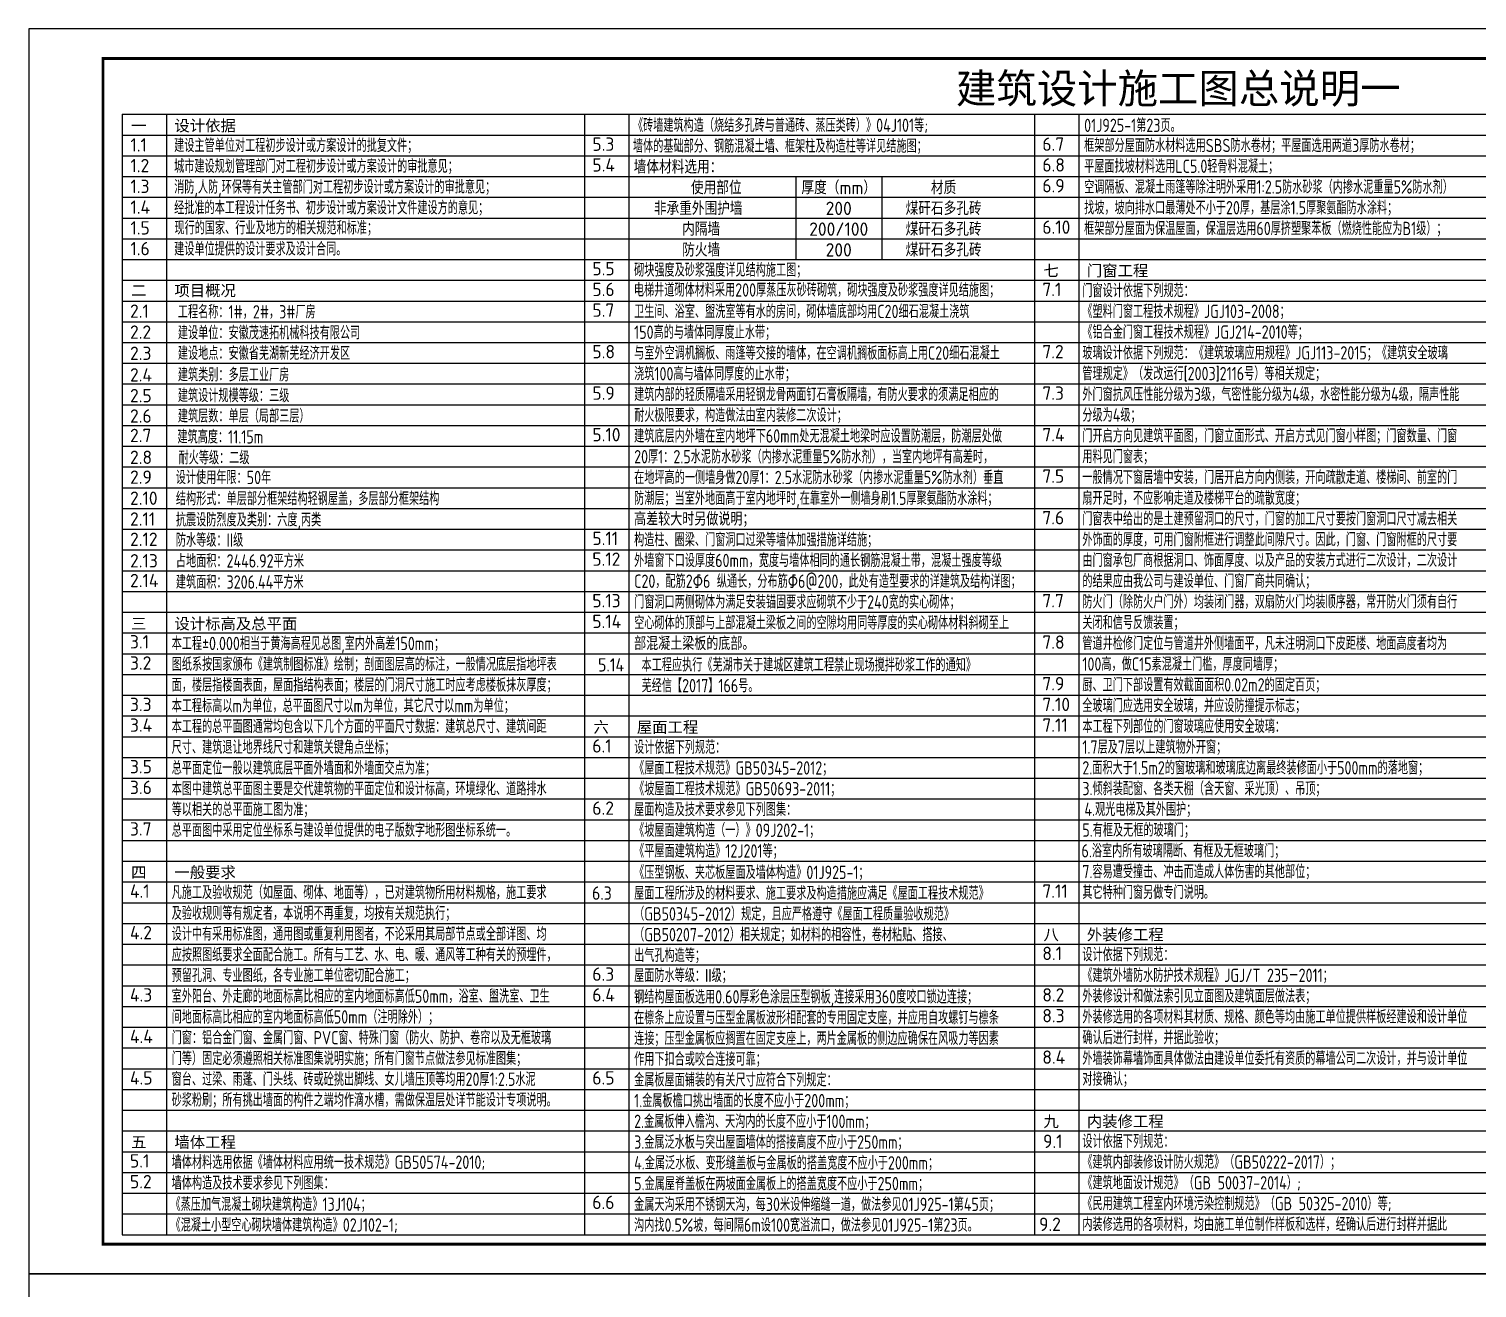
# Model space of a CAD drawing. Extents: x 5412679 to 5683609, y 301830 to 763830.
# Drawn here: x 5412679 to 5461555, y 721355 to 763830 of the extents above; entities that cross this region are included whole.
import ezdxf
from ezdxf.enums import TextEntityAlignment as Align

# ---------------------------------------------------------------- set-up
doc = ezdxf.new("R2010")
doc.units = 0
doc.header["$LTSCALE"] = 1000
doc.header["$MEASUREMENT"] = 0
for name, color, linetype in [('PUB_TEXT', 7, 'Continuous'), ('PUB_TITLE', 4, 'Continuous'), ('图框', 7, 'Continuous'), ('玻璃', 155, 'Continuous')]:
    doc.layers.add(name, color=color, linetype=linetype)
doc.styles.add('-黑体', font='simhei.ttf')
doc.styles.add('TSSD_REIN', font='TSSDENG', dxfattribs={"width": 0.8, "bigfont": 'TSSDCHN'})

msp = doc.modelspace()

# ---------------------------------------------------------------- linework, layer by layer
at = {"layer": 'PUB_TITLE', "linetype": 'ByBlock'}
for points in [[(5412679, 721830), (5486979, 721830), (5486979, 763830), (5412679, 763830)], [(5412679, 679830), (5486979, 679830), (5486979, 721830), (5412679, 721830)]]:
    msp.add_lwpolyline(points, close=True, dxfattribs=at)
at = {"layer": 'PUB_TITLE', "linetype": 'ByBlock', "const_width": 100}
msp.add_lwpolyline([(5415179, 722830), (5485979, 722830), (5485979, 762830), (5415179, 762830)], close=True, dxfattribs=at)
at = {"layer": '图框', "color": 147}
for p, q in [((5415820, 760953), (5478491, 760953)), ((5415820, 760953), (5415820, 723153)), ((5417320, 760953), (5417320, 723153)), ((5431428, 760953), (5431428, 723153)), ((5432928, 760953), (5432928, 723153)), ((5446618, 760953), (5446618, 723153)), ((5448118, 760953), (5448118, 723153)), ((5415820, 760253), (5478491, 760253)), ((5415820, 759553), (5478491, 759553)), ((5415820, 758853), (5478491, 758853)), ((5415820, 758153), (5478491, 758153)), ((5415820, 757453), (5478491, 757453)), ((5415820, 756753), (5478491, 756753)), ((5415820, 756053), (5478491, 756053)), ((5415820, 755353), (5478491, 755353)), ((5415820, 754653), (5478491, 754653)), ((5415820, 753953), (5478491, 753953)), ((5415820, 753253), (5478491, 753253)), ((5415820, 752553), (5478491, 752553)), ((5415820, 751853), (5478491, 751853)), ((5415820, 751153), (5478491, 751153)), ((5415820, 750453), (5478491, 750453)), ((5415820, 749753), (5478491, 749753)), ((5415820, 749053), (5478491, 749053)), ((5415820, 748353), (5478491, 748353)), ((5415820, 747653), (5478491, 747653)), ((5415820, 746953), (5478491, 746953)), ((5415820, 746253), (5478491, 746253)), ((5415820, 745553), (5478491, 745553)), ((5415820, 744853), (5478491, 744853)), ((5415820, 744153), (5478491, 744153)), ((5415820, 743453), (5478491, 743453)), ((5415820, 742753), (5478491, 742753)), ((5415820, 742053), (5478491, 742053)), ((5415820, 741353), (5478491, 741353)), ((5415820, 740653), (5478491, 740653)), ((5415820, 739953), (5478491, 739953)), ((5415820, 739253), (5478491, 739253)), ((5415820, 738553), (5478491, 738553)), ((5415820, 737853), (5478491, 737853)), ((5415820, 737153), (5478491, 737153)), ((5415820, 736453), (5478491, 736453)), ((5415820, 735753), (5478491, 735753)), ((5415820, 735053), (5478491, 735053)), ((5415820, 734353), (5478491, 734353)), ((5415820, 733653), (5478491, 733653)), ((5415820, 732953), (5478491, 732953)), ((5415820, 732253), (5478491, 732253)), ((5415820, 731553), (5478491, 731553)), ((5415820, 730853), (5478491, 730853)), ((5415820, 730153), (5478491, 730153)), ((5415820, 729453), (5478491, 729453)), ((5415820, 728753), (5478491, 728753)), ((5415820, 728053), (5478491, 728053)), ((5415820, 727353), (5478491, 727353)), ((5415820, 726653), (5478491, 726653)), ((5415820, 725953), (5478491, 725953)), ((5415820, 725253), (5478491, 725253)), ((5415820, 724553), (5478491, 724553)), ((5415820, 723853), (5478491, 723853)), ((5415820, 723153), (5478491, 723153))]:
    msp.add_line(p, q, dxfattribs=at)
at = {"layer": '玻璃', "ltscale": 5}
for p, q in [((5438558, 758853), (5438558, 756053)), ((5441467, 758853), (5441467, 756053))]:
    msp.add_line(p, q, dxfattribs=at)

# ---------------------------------------------------------------- texts
at = {"layer": 'PUB_TEXT', "color": 4, "style": '-黑体'}
msp.add_text('建筑设计施工图总说明一', height=1000, dxfattribs=at).set_placement((5451470, 761841), align=Align.MIDDLE)
at = {"layer": 'PUB_TEXT'}
for s, height, style, p in [('一', 380, '-黑体', (5416127, 760380)), ('设计依据', 380, '-黑体', (5417589, 760380)), ('1.1', 450, 'TSSD_REIN', (5416104, 759694)), ('5.3', 450, 'TSSD_REIN', (5431697, 759719)), ('6.7', 450, 'TSSD_REIN', (5446883, 759719)), ('1.2', 450, 'TSSD_REIN', (5416104, 758996)), ('5.4', 450, 'TSSD_REIN', (5431697, 759019)), ('墙体材料选用：', 450, 'TSSD_REIN', (5433091, 758953)), ('6.8', 450, 'TSSD_REIN', (5446883, 759019)), ('1.3', 450, 'TSSD_REIN', (5416104, 758296)), ('6.9', 450, 'TSSD_REIN', (5446883, 758319)), ('1.4', 450, 'TSSD_REIN', (5416104, 757596)), ('非承重外围护墙', 450, 'TSSD_REIN', (5433771, 757553)), ('1.5', 450, 'TSSD_REIN', (5416104, 756896)), ('内隔墙', 450, 'TSSD_REIN', (5434726, 756853)), ('6.10', 450, 'TSSD_REIN', (5446883, 756919)), ('1.6', 450, 'TSSD_REIN', (5416104, 756196)), ('防火墙', 450, 'TSSD_REIN', (5434726, 756153)), ('5.5', 450, 'TSSD_REIN', (5431697, 755519)), ('七', 380, '-黑体', (5446921, 755488)), ('门窗工程', 380, '-黑体', (5448386, 755488)), ('二', 380, '-黑体', (5416127, 754819)), ('项目概况', 380, '-黑体', (5417589, 754819)), ('5.6', 450, 'TSSD_REIN', (5431697, 754819)), ('7.1', 450, 'TSSD_REIN', (5446883, 754819)), ('2.1', 450, 'TSSD_REIN', (5416091, 754086)), ('5.7', 450, 'TSSD_REIN', (5431697, 754119)), ('2.2', 450, 'TSSD_REIN', (5416091, 753379)), ('2.3', 450, 'TSSD_REIN', (5416091, 752664)), ('5.8', 450, 'TSSD_REIN', (5431697, 752719)), ('7.2', 450, 'TSSD_REIN', (5446883, 752719)), ('2.4', 450, 'TSSD_REIN', (5416091, 751936)), ('5.9', 450, 'TSSD_REIN', (5431697, 751319)), ('7.3', 450, 'TSSD_REIN', (5446883, 751319)), ('2.5', 450, 'TSSD_REIN', (5416091, 751236)), ('2.6', 450, 'TSSD_REIN', (5416091, 750548)), ('2.7', 450, 'TSSD_REIN', (5416091, 749892)), ('5.10', 450, 'TSSD_REIN', (5431697, 749919)), ('7.4', 450, 'TSSD_REIN', (5446883, 749919)), ('2.8', 450, 'TSSD_REIN', (5416091, 749155)), ('2.9', 450, 'TSSD_REIN', (5416092, 748486)), ('7.5', 450, 'TSSD_REIN', (5446883, 748519)), ('2.10', 450, 'TSSD_REIN', (5416092, 747776)), ('2.11', 450, 'TSSD_REIN', (5416092, 747073)), ('7.6', 450, 'TSSD_REIN', (5446883, 747119)), ('2.12', 450, 'TSSD_REIN', (5416092, 746390)), ('5.11', 450, 'TSSD_REIN', (5431697, 746419)), ('2.13', 450, 'TSSD_REIN', (5416092, 745664)), ('5.12', 450, 'TSSD_REIN', (5431694, 745719)), ('2.14', 450, 'TSSD_REIN', (5416092, 744998)), ('5.13', 450, 'TSSD_REIN', (5431694, 744319)), ('7.7', 450, 'TSSD_REIN', (5446883, 744319)), ('三', 380, '-黑体', (5416127, 743578)), ('设计标高及总平面', 380, '-黑体', (5417589, 743578)), ('5.14', 450, 'TSSD_REIN', (5431694, 743619)), ('3.1', 450, 'TSSD_REIN', (5416089, 742931)), ('7.8', 450, 'TSSD_REIN', (5446883, 742919)), ('3.2', 450, 'TSSD_REIN', (5416089, 742216)), ('7.9', 450, 'TSSD_REIN', (5446883, 741519)), ('3.3', 450, 'TSSD_REIN', (5416089, 740819)), ('7.10', 450, 'TSSD_REIN', (5446883, 740819)), ('3.4', 450, 'TSSD_REIN', (5416089, 740119)), ('六', 380, '-黑体', (5431732, 740088)), ('屋面工程', 380, '-黑体', (5433197, 740088)), ('7.11', 450, 'TSSD_REIN', (5446883, 740119)), ('6.1', 450, 'TSSD_REIN', (5431694, 739419)), ('3.5', 450, 'TSSD_REIN', (5416089, 738719)), ('3.6', 450, 'TSSD_REIN', (5416089, 738019)), ('6.2', 450, 'TSSD_REIN', (5431694, 737319)), ('3.7', 450, 'TSSD_REIN', (5416089, 736619)), ('一般要求', 380, '-黑体', (5417589, 735188)), ('四', 380, '-黑体', (5416127, 735188)), ('4.1', 450, 'TSSD_REIN', (5416089, 734519)), ('7.11', 450, 'TSSD_REIN', (5446883, 734519)), ('4.2', 450, 'TSSD_REIN', (5416089, 733119)), ('八', 380, '-黑体', (5446921, 733088)), ('外装修工程', 380, '-黑体', (5448386, 733088)), ('8.1', 450, 'TSSD_REIN', (5446883, 732419)), ('6.3', 450, 'TSSD_REIN', (5431694, 731719)), ('4.3', 450, 'TSSD_REIN', (5416089, 731019)), ('6.4', 450, 'TSSD_REIN', (5431694, 731019)), ('8.2', 450, 'TSSD_REIN', (5446883, 731019)), ('8.3', 450, 'TSSD_REIN', (5446883, 730319)), ('4.4', 450, 'TSSD_REIN', (5416089, 729619)), ('8.4', 450, 'TSSD_REIN', (5446883, 728919)), ('4.5', 450, 'TSSD_REIN', (5416089, 728219)), ('6.5', 450, 'TSSD_REIN', (5431694, 728219)), ('九', 380, '-黑体', (5446921, 726788)), ('内装修工程', 380, '-黑体', (5448386, 726788)), ('五', 380, '-黑体', (5416127, 726088)), ('墙体工程', 380, '-黑体', (5417589, 726088)), ('9.1', 450, 'TSSD_REIN', (5446907, 726080)), ('5.1', 450, 'TSSD_REIN', (5416089, 725419)), ('5.2', 450, 'TSSD_REIN', (5416089, 724719)), ('6.6', 450, 'TSSD_REIN', (5431694, 724019)), ('9.2', 450, 'TSSD_REIN', (5446772, 723280))]:
    msp.add_text(s, height=height, dxfattribs=dict(at, style=style)).set_placement(p)
at = {"layer": 'PUB_TEXT', "style": 'TSSD_REIN'}
for s, width, p in [('《砖墙建筑构造（烧结多孔砖与普通砖、蒸压类砖）》04J101等;', 0.8, (5433066, 760357)), ('01J925-1第23页。', 0.8, (5448294, 760353)), ('建设主管单位对工程初步设计或方案设计的批复文件；', 0.8, (5417581, 759675)), ('墙体的基础部分、钢筋混凝土墙、框架柱及构造柱等详见结施图；', 0.8, (5433066, 759657)), ('框架部分屋面防水材料选用SBS防水卷材；平屋面选用两道3厚防水卷材；', 0.8, (5448294, 759675)), ('城市建设规划管理部门对工程初步设计或方案设计的审批意见；', 0.8, (5417581, 758975)), ('平屋面找坡材料选用LC5.0轻骨料混凝土；', 0.8, (5448294, 758975)), ('消防,人防,环保等有关主管部门对工程初步设计或方案设计的审批意见；', 0.8, (5417581, 758275)), ('空调隔板、混凝土雨篷等除注明外采用1:2.5防水砂浆（内掺水泥重量5%%%防水剂）', 0.8, (5448294, 758275)), ('经批准的本工程设计任务书、初步设计或方案设计文件建设方的意见；', 0.8, (5417581, 757575)), ('找坡，坡向排水口最薄处不小于20厚，基层涂1.5厚聚氨酯防水涂料；', 0.8, (5448294, 757575)), ('现行的国家、行业及地方的相关规范和标准；', 0.8, (5417589, 756896)), ('框架部分屋面为保温屋面，保温层选用60厚挤塑聚苯板（燃烧性能应为B1级）；', 0.8, (5448294, 756875)), ('建设单位提供的设计要求及设计合同。', 0.8, (5417581, 756185)), ('砌块强度及砂浆强度详见结构施工图；', 0.8, (5433105, 755475)), ('电梯井道砌体材料采用200厚蒸压灰砂砖砌筑，砌块强度及砂浆强度详见结施图；', 0.8, (5433097, 754800)), ('门窗设计依据下列规范：', 0.8, (5448234, 754780)), ('工程名称：1#，2#，3#厂房', 0.8, (5417705, 754063)), ('卫生间、浴室、盥洗室等有水的房间，砌体墙底部均用C20细石混凝土浇筑', 0.8, (5433105, 754075)), ('《塑料门窗工程技术规程》JGJ103-2008；', 0.8, (5448234, 754080)), ('建设单位：安徽茂速拓机械科技有限公司', 0.8, (5417705, 753358)), ('150高的与墙体同厚度止水带；', 0.8, (5433105, 753375)), ('《铝合金门窗工程技术规程》JGJ214-2010等；', 0.8, (5448234, 753380)), ('与室外空调机搁板、雨篷等交接的墙体，在空调机搁板面标高上用C20细石混凝土', 0.8, (5433105, 752675)), ('玻璃设计依据下列规范：《建筑玻璃应用规程》JGJ113-2015；《建筑安全玻璃', 0.8, (5448234, 752680)), ('建设地点：安徽省芜湖新芜经济开发区', 0.8, (5417705, 752667)), ('建筑类别：多层工业厂房', 0.8, (5417705, 751939)), ('浇筑100高与墙体同厚度的止水带；', 0.8, (5433105, 751975)), ('管理规定》（发改运行[2003]2116号）等相关规定；', 0.8, (5448234, 751980)), ('建筑设计规模等级：三级', 0.8, (5417705, 751239)), ('建筑内部的轻质隔墙采用轻钢龙骨两面钉石膏板隔墙，有防火要求的须满足相应的', 0.8, (5433105, 751275)), ('外门窗抗风压性能分级为3级，气密性能分级为4级，水密性能分级为4级，隔声性能', 0.8, (5448234, 751280)), ('建筑层数：单层（局部三层）', 0.8, (5417705, 750551)), ('耐火极限要求，构造做法由室内装修二次设计；', 0.8, (5433105, 750575)), ('分级为4级；', 0.8, (5448234, 750580)), ('建筑高度：11.15m', 0.8, (5417691, 749845)), ('建筑底层内外墙在室内地坪下60mm处无混凝土地梁时应设置防潮层，防潮层处做', 0.8, (5433105, 749875)), ('门开启方向见建筑平面图，门窗立面形式、开启方式见门窗小样图；门窗数量、门窗', 0.8, (5448234, 749880)), ('耐火等级：二级', 0.8, (5417729, 749142)), ('20厚1：2.5水泥防水砂浆（内掺水泥重量5%%%防水剂），当室内地坪有高差时，', 0.8, (5433105, 749175)), ('用料见门窗表；', 0.8, (5448234, 749180)), ('设计使用年限：50年', 0.8, (5417635, 748475)), ('在地坪高的一侧墙身做20厚1：2.5水泥防水砂浆（内掺水泥重量5%%%防水剂）垂直', 0.8, (5433105, 748475)), ('一般情况下窗居墙中安装，门居开启方向内侧装，开向疏散走道、楼梯间、前室的门', 0.8, (5448234, 748480)), ('结构形式：单层部分框架结构轻钢屋盖，多层部分框架结构', 0.8, (5417639, 747763)), ('防潮层；当室外地面高于室内地坪时,在靠室外一侧墙身刷1.5厚聚氨酯防水涂料；', 0.8, (5433105, 747775)), ('扇开足时，不应影响走道及楼梯平台的疏散宽度；', 0.8, (5448234, 747780)), ('抗震设防烈度及类别：六度,丙类', 0.8, (5417639, 747048)), ('高差较大时另做说明；', 0.95, (5433105, 747075)), ('门窗表中给出的是土建预留洞口的尺寸，门窗的加工尺寸要按门窗洞口尺寸减去相关', 0.8, (5448234, 747080)), ('防水等级：II级', 0.8, (5417639, 746361)), ('构造柱、圈梁、门窗洞口过梁等墙体加强措施详结施；', 0.8, (5433105, 746375)), ('外饰面的厚度，可用门窗附框进行调整此间隙尺寸。因此，门窗、门窗附框的尺寸要', 0.8, (5448234, 746380)), ('占地面积：2446.92平方米', 0.8, (5417639, 745660)), ('外墙窗下口设厚度60mm，宽度与墙体相同的通长钢筋混凝土带，混凝土强度等级', 0.8, (5433105, 745675)), ('由门窗承包厂商根据洞口、饰面厚度、以及产品的安装方式进行二次设计，二次设计', 0.8, (5448234, 745680)), ('建筑面积：3206.44平方米', 0.8, (5417639, 744948)), ('C20，配筋2Φ6 纵通长，分布筋Φ6@200，此处有造型要求的详建筑及结构详图；', 0.8, (5433105, 744975)), ('的结果应由我公司与建设单位、门窗厂商共同确认；', 0.8, (5448234, 744980)), ('门窗洞口两侧砌体为满足安装锚固要求应砌筑不少于240宽的实心砌体；', 0.8, (5433105, 744275)), ('防火门（除防火户门外）均装闭门器，双扇防火门均装顺序器，常开防火门须有自行', 0.8, (5448234, 744280)), ('空心砌体的顶部与上部混凝土梁板之间的空隙均用同等厚度的实心砌体材料斜砌至上', 0.8, (5433105, 743575)), ('关闭和信号反馈装置；', 0.8, (5448234, 743580)), ('本工程±0.000相当于黄海高程见总图,室内外高差150mm；', 0.8, (5417497, 742875)), ('部混凝土梁板的底部。', 0.95, (5433105, 742875)), ('管道井检修门定位与管道井外侧墙面平，凡未注明洞口下皮距楼、地面高度者均为', 0.8, (5448234, 742880)), ('图纸系按国家颁布《建筑制图标准》绘制；剖面图层高的标注，一般情况底层指地坪表', 0.8, (5417497, 742175)), ('本工程应执行《芜湖市关于建城区建筑工程禁止现场搅拌砂浆工作的通知》', 0.8, (5433357, 742153)), ('100高，做C15素混凝土门槛，厚度同墙厚；', 0.8, (5448234, 742180)), ('面，楼层指楼面表面，屋面指结构表面；楼层的门洞尺寸施工时应考虑楼板抹灰厚度；', 0.8, (5417497, 741475)), ('芜经信【2017】166号。', 0.8, (5433357, 741453)), ('厨、卫门下部设置有效截面面积0.02m2的固定百页；', 0.8, (5448234, 741480)), ('本工程标高以m为单位，总平面图尺寸以m为单位，其它尺寸以mm为单位；', 0.8, (5417497, 740775)), ('全玻璃门应选用安全玻璃，并应设防撞提示标志； ', 0.8, (5448234, 740780)), ('本工程的总平面图通常均包含以下几个方面的平面尺寸数据：建筑总尺寸、建筑间距', 0.8, (5417497, 740075)), ('本工程下列部位的门窗玻璃应使用安全玻璃：', 0.8, (5448234, 740080)), ('尺寸、建筑退让地界线尺寸和建筑关键角点坐标；', 0.8, (5417497, 739375)), ('设计依据下列规范：', 0.8, (5433105, 739375)), ('1.7层及7层以上建筑物外开窗；', 0.8, (5448234, 739380)), ('总平面定位一般以建筑底层平面外墙面和外墙面交点为准；', 0.8, (5417497, 738675)), ('《屋面工程技术规范》GB50345-2012；', 0.8, (5433105, 738675)), ('2.面积大于1.5m2的窗玻璃和玻璃底边离最终装修面小于500mm的落地窗；', 0.8, (5448234, 738680)), ('本图中建筑总平面图主要是交代建筑物的平面定位和设计标高，环境绿化、道路排水', 0.8, (5417497, 737975)), ('《坡屋面工程技术规范》GB50693-2011；', 0.8, (5433105, 737975)), ('3.倾斜装配窗、各类天棚（含天窗、采光顶）、吊顶；', 0.8, (5448234, 737980)), ('等以相关的总平面施工图为准；', 0.8, (5417497, 737275)), ('屋面构造及技术要求参见下列图集：', 0.8, (5433105, 737275)), ('4.观光电梯及其外围护；', 0.8, (5448303, 737280)), ('总平面图中采用定位坐标系与建设单位提供的电子版数字地形图坐标系统一。', 0.8, (5417497, 736575)), ('《坡屋面建筑构造（一）》09J202-1；', 0.8, (5433105, 736575)), ('5.有框及无框的玻璃门；', 0.8, (5448234, 736580)), ('《平屋面建筑构造》12J201等；', 0.8, (5433105, 735875)), ('6.浴室内所有玻璃隔断、有框及无框玻璃门；', 0.8, (5448205, 735880)), ('《压型钢板、夹芯板屋面及墙体构造》01J925-1；', 0.8, (5433105, 735153)), ('7.容易遭受撞击、冲击而造成人体伤害的其他部位；', 0.8, (5448234, 735180)), ('凡施工及验收规范（如屋面、砌体、地面等），已对建筑物所用材料规格，施工要求', 0.8, (5417497, 734475)), ('屋面工程所涉及的材料要求、施工要求及构造措施应满足《屋面工程技术规范》', 0.8, (5433105, 734453)), ('其它特种门窗另做专门说明。', 0.8, (5448234, 734480)), ('及验收规则等有规定者，本说明不再重复，均按有关规范执行；', 0.8, (5417497, 733775)), ('（GB50345-2012）规定，且应严格遵守《屋面工程质量验收规范》', 0.8, (5433105, 733753)), ('设计中有采用标准图，通用图或重复利用图者，不论采用其局部节点或全部详图、均', 0.8, (5417497, 733075)), ('（GB50207-2012）相关规定；如材料的相容性，卷材粘贴、搭接、', 0.8, (5433105, 733053)), ('应按照图纸要求全面配合施工。所有与工艺、水、电、暖、通风等工种有关的预埋件，', 0.8, (5417497, 732375)), ('出气孔构造等；', 0.8, (5433105, 732353)), ('设计依据下列规范：', 0.8, (5448234, 732380)), ('预留孔洞、专业图纸，各专业施工单位密切配合施工；', 0.8, (5417497, 731675)), ('屋面防水等级：II级；', 0.8, (5433105, 731675)), ('《建筑外墙防水防护技术规程》JGJ/T 235－2011；', 0.8, (5448234, 731680)), ('室外阳台、外走廊的地面标高比相应的室内地面标高低50mm，浴室、盥洗室、卫生', 0.8, (5417497, 730975)), ('钢结构屋面板选用0.60厚彩色涂层压型钢板,连接采用360度咬口锁边连接；', 0.8, (5433105, 730953)), ('外装修设计和做法索引见立面图及建筑面层做法表；', 0.8, (5448234, 730980)), ('间地面标高比相应的室内地面标高低50mm（注明除外）；', 0.8, (5417497, 730275)), ('在檩条上应设置与压型金属板波形相配套的专用固定支座，并应用自攻螺钉与檩条 ', 0.8, (5433105, 730253)), ('外装修选用的各项材料其材质、规格、颜色等均由施工单位提供样板经建设和设计单位', 0.8, (5448234, 730280)), ('门窗：铝合金门窗、金属门窗、PVC窗、特殊门窗（防火、防护、卷帘以及无框玻璃', 0.8, (5417497, 729575)), ('连接；压型金属板应搁置在固定支座上，两片金属板的侧边应确保在风吸力等因素', 0.8, (5433105, 729553)), ('确认后进行封样，并据此验收；', 0.8, (5448234, 729580)), ('门等）固定必须遵照相关标准图集说明实施；所有门窗节点做法参见标准图集；', 0.8, (5417497, 728875)), ('作用下扣合或咬合连接可靠； ', 0.8, (5433105, 728853)), ('外墙装饰幕墙饰面具体做法由建设单位委托有资质的幕墙公司二次设计，并与设计单位', 0.8, (5448234, 728880)), ('窗台、过梁、雨蓬、门头线、砖或砼挑出脚线、女儿墙压顶等均用20厚1:2.5水泥', 0.8, (5417497, 728175)), ('金属板屋面铺装的有关尺寸应符合下列规定： ', 0.8, (5433105, 728153)), ('对接确认；', 0.8, (5448234, 728180)), ('砂浆粉刷；所有挑出墙面的构件之端均作滴水槽，需做保温层处详节能设计专项说明。', 0.8, (5417497, 727475)), ('1.金属板檐口挑出墙面的长度不应小于200mm； ', 0.8, (5433105, 727453)), ('2.金属板伸入檐沟、天沟内的长度不应小于100mm； ', 0.8, (5433105, 726753)), ('3.金属泛水板与突出屋面墙体的搭接高度不应小于250mm； ', 0.8, (5433105, 726053)), ('设计依据下列规范：', 0.8, (5448234, 726080)), ('墙体材料选用依据《墙体材料应用统一技术规范》GB50574-2010;', 0.8, (5417497, 725375)), ('4.金属泛水板、变形缝盖板与金属板的搭盖宽度不应小于200mm； ', 0.8, (5433105, 725353)), ('《建筑内部装修设计防火规范》（GB50222-2017）；', 0.8, (5448234, 725380)), ('墙体构造及技术要求参见下列图集：', 0.8, (5417497, 724675)), ('5.金属屋脊盖板在两坡面金属板上的搭盖宽度不应小于250mm；', 0.8, (5433105, 724653)), ('《建筑地面设计规范》（GB 50037-2014）;', 0.8, (5448234, 724680)), ('《蒸压加气混凝土砌块建筑构造》13J104；', 0.8, (5417458, 723957)), ('金属天沟采用不锈钢天沟，每30米设伸缩缝一道，做法参见01J925-1第45页；', 0.8, (5433105, 723953)), ('《民用建筑工程室内环境污染控制规范》（GB 50325-2010）等;', 0.8, (5448234, 723980)), ('《混凝土小型空心砌块墙体建筑构造》02J102-1;', 0.8, (5417458, 723257)), ('沟内找0.5%%%坡，每间隔6m设100宽溢流口，做法参见01J925-1第23页。', 0.8, (5433105, 723253)), ('内装修选用的各项材料，均由施工单位制作样板和选样，经确认后进行封样并据此', 0.8, (5448234, 723280))]:
    msp.add_text(s, height=450, dxfattribs=dict(at, width=width)).set_placement(p)
for s, p in [('使用部位', (5435878, 758253)), ('厚度（mm）', (5440011, 758253)), ('材质', (5443551, 758253)), ('200', (5440011, 757553)), ('煤矸石多孔砖', (5443551, 757553)), ('200/100', (5440011, 756853)), ('煤矸石多孔砖', (5443551, 756853)), ('200', (5440011, 756153)), ('煤矸石多孔砖', (5443551, 756153))]:
    msp.add_text(s, height=450, dxfattribs=at).set_placement(p, align=Align.CENTER)
at = {"layer": 'PUB_TEXT', "style": 'TSSD_REIN', "width": 0.9}
for s, p in [('5.14', (5432328, 742153)), ('6.3', (5432018, 734453))]:
    msp.add_text(s, height=450, dxfattribs=at).set_placement(p, align=Align.CENTER)

doc.saveas('drawing.dxf')
